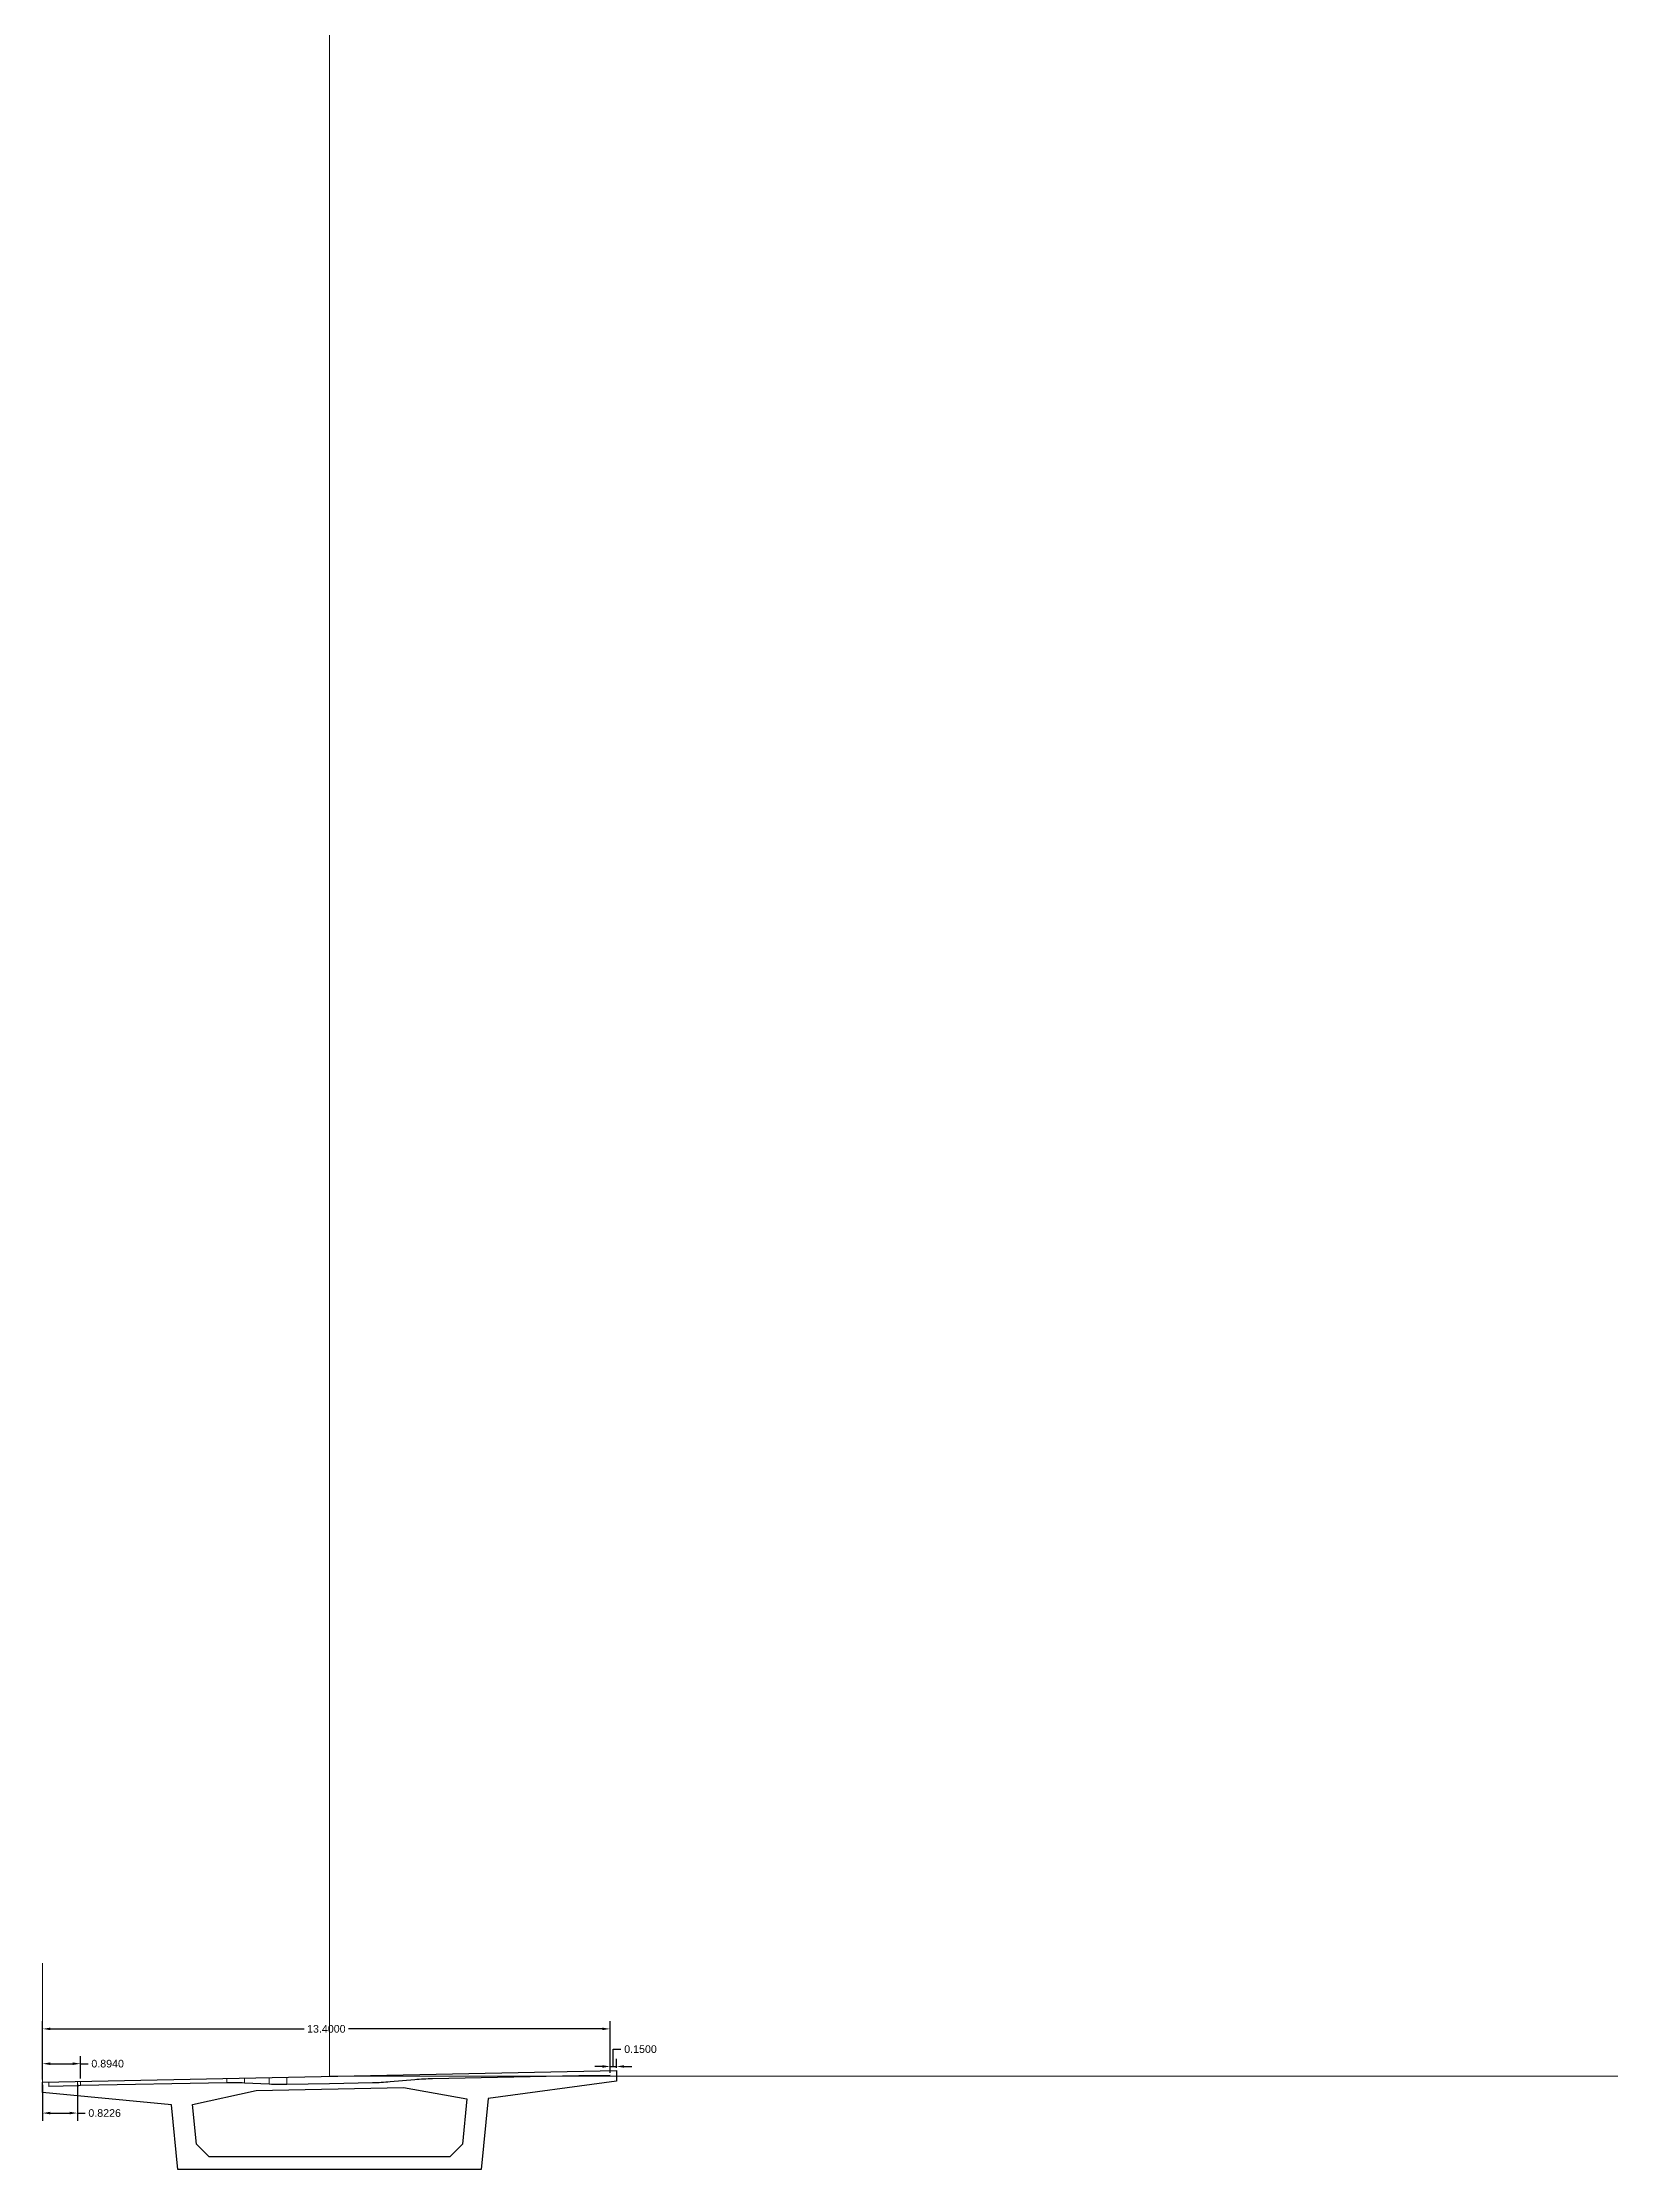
# Model space of a CAD drawing. Header units: metres. Extents: x -7 to 67, y -2 to 98.
# Drawn here: x -6.8 to 30.2, y -2.2 to 48 of the extents above; entities that cross this region are included whole.
import ezdxf

# ---------------------------------------------------------------- set-up
doc = ezdxf.new("R2010")
doc.units = ezdxf.units.M
doc.header["$MEASUREMENT"] = 0
doc.layers.get('0').update_dxf_attribs({"lineweight": 5})
doc.layers.get('DEFPOINTS').update_dxf_attribs({"lineweight": 5})
doc.layers.add('Citec-WorkAssistance', color=60, linetype='Continuous', lineweight=9, plot=False)
doc.layers.add('Dim-ver', color=7, linetype='Continuous', lineweight=5)
for name, color, linetype in [('INPOLY', 1, 'Continuous'), ('OUTPOLY', 4, 'Continuous'), ('PT-TOP-1', 2, 'Continuous')]:
    doc.layers.add(name, color=color, linetype=linetype)
doc.styles.get("Standard").update_dxf_attribs({"font": 'arial.ttf'})
doc.dimstyles.get("Standard").update_dxf_attribs({"dimtxt": 0.18, "dimasz": 0.18, "dimexe": 0.18, "dimexo": 0.0625, "dimgap": 0.09, "dimtad": 0, "dimtih": 1, "dimtoh": 1, "dimdec": 4, "dimzin": 0, "dimdsep": 46, "dimtxsty": 'Standard', "dimcen": 0.09, "dimadec": 0, "dimazin": 0, "dimtfac": 1, "dimtdec": 4, "dimtofl": 0, "dimtmove": 0, "dimatfit": 3, "dimfxl": 1, "dimtolj": 1, "dimtzin": 0, "dimarcsym": 0})

# ---------------------------------------------------------------- blocks, each defined once
blk = doc.blocks.new('*D237')
at = {"layer": 'DEFPOINTS', "color": 0, "transparency": 16777216}
for p in [(6.625, 0.014), (6.775, 0.228), (6.775, 0.132)]:
    blk.add_point(p, dxfattribs=at)
at = {"layer": 'Dim-ver', "color": 0, "lineweight": -2, "transparency": 16777216}
for p, q in [((6.7, 0.228), (6.7, 0.637)), ((6.7, 0.637), (6.88, 0.637)), ((6.445, 0.228), (6.265, 0.228)), ((6.625, 0.076), (6.625, 0.408)), ((6.625, 0.228), (6.775, 0.228)), ((6.775, 0.194), (6.775, 0.408)), ((6.955, 0.228), (7.135, 0.228))]:
    blk.add_line(p, q, dxfattribs=at)
at = {"layer": 'Dim-ver', "color": 0, "transparency": 16777216}
for points in [[(6.445, 0.258), (6.445, 0.198), (6.625, 0.228)], [(6.955, 0.258), (6.955, 0.198), (6.775, 0.228)]]:
    blk.add_solid(points, dxfattribs=at)
at = {"layer": 'Dim-ver', "color": 0, "transparency": 16777216, "insert": (7.343, 0.637), "char_height": 0.18, "attachment_point": 5}
blk.add_mtext('\\A1;0.1500', dxfattribs=at)
blk = doc.blocks.new('*D238')
at = {"layer": 'DEFPOINTS', "color": 0, "transparency": 16777216}
for p in [(6.625, 1.116), (6.625, 0.014), (-6.775, -0.139)]:
    blk.add_point(p, dxfattribs=at)
at = {"layer": 'Dim-ver', "color": 0, "lineweight": -2, "transparency": 16777216}
for p, q in [((-6.775, -0.077), (-6.775, 1.296)), ((-6.595, 1.116), (-0.6, 1.116)), ((6.445, 1.116), (0.45, 1.116)), ((6.625, 0.076), (6.625, 1.296))]:
    blk.add_line(p, q, dxfattribs=at)
at = {"layer": 'Dim-ver', "color": 0, "transparency": 16777216}
for points in [[(-6.595, 1.146), (-6.595, 1.086), (-6.775, 1.116)], [(6.445, 1.146), (6.445, 1.086), (6.625, 1.116)]]:
    blk.add_solid(points, dxfattribs=at)
at = {"layer": 'Dim-ver', "color": 0, "transparency": 16777216, "insert": (-0.075, 1.116), "char_height": 0.18, "attachment_point": 5}
blk.add_mtext('\\A1;13.4000', dxfattribs=at)
blk = doc.blocks.new('*D240')
at = {"layer": 'DEFPOINTS', "color": 0, "transparency": 16777216}
for p in [(-5.881, 0.294), (-6.775, -0.139), (-5.881, -0.121)]:
    blk.add_point(p, dxfattribs=at)
at = {"layer": 'Dim-ver', "color": 0, "lineweight": -2, "transparency": 16777216}
for p, q in [((-6.775, -0.077), (-6.775, 0.474)), ((-6.595, 0.294), (-6.061, 0.294)), ((-5.881, -0.059), (-5.881, 0.474)), ((-5.881, 0.294), (-5.701, 0.294))]:
    blk.add_line(p, q, dxfattribs=at)
at = {"layer": 'Dim-ver', "color": 0, "transparency": 16777216}
for points in [[(-6.595, 0.324), (-6.595, 0.264), (-6.775, 0.294)], [(-6.061, 0.324), (-6.061, 0.264), (-5.881, 0.294)]]:
    blk.add_solid(points, dxfattribs=at)
at = {"layer": 'Dim-ver', "color": 0, "transparency": 16777216, "insert": (-5.238, 0.294), "char_height": 0.18, "attachment_point": 5}
blk.add_mtext('\\A1;0.8940', dxfattribs=at)
blk = doc.blocks.new('*D241')
at = {"layer": 'DEFPOINTS', "color": 0, "transparency": 16777216}
for p in [(-6.775, -0.139), (-5.952, -0.121), (-5.952, -0.872)]:
    blk.add_point(p, dxfattribs=at)
at = {"layer": 'Dim-ver', "color": 0, "lineweight": -2, "transparency": 16777216}
for p, q in [((-6.775, -0.202), (-6.775, -1.052)), ((-5.952, -0.184), (-5.952, -1.052)), ((-6.595, -0.872), (-6.132, -0.872)), ((-5.952, -0.872), (-5.772, -0.872))]:
    blk.add_line(p, q, dxfattribs=at)
at = {"layer": 'Dim-ver', "color": 0, "transparency": 16777216}
for points in [[(-6.595, -0.842), (-6.595, -0.902), (-6.775, -0.872)], [(-6.132, -0.842), (-6.132, -0.902), (-5.952, -0.872)]]:
    blk.add_solid(points, dxfattribs=at)
at = {"layer": 'Dim-ver', "color": 0, "transparency": 16777216, "insert": (-5.309, -0.872), "char_height": 0.18, "attachment_point": 5}
blk.add_mtext('\\A1;0.8226', dxfattribs=at)

msp = doc.modelspace()

# ---------------------------------------------------------------- linework, layer by layer
for p, q in [((-6.775, -0.13935), (-6.775, 2.66616)), ((-6.625, -0.24382), (-6.625, -0.13635)), ((-5.95245, -0.22595), (-5.95245, -0.12289)), ((-5.88104, -0.2243), (-5.88104, -0.12147)), ((-2.42715, -0.15719), (-2.42715, -0.05239)), ((-2.42715, -0.15719), (-2.42715, -0.05239)), ((-2.00797, -0.16369), (-2.00797, -0.044)), ((-1.42575, -0.19309), (-1.42575, -0.03236)), ((-1.00657, -0.19959), (-1.00657, -0.02398))]:
    msp.add_line(p, q)
at = {"layer": 'Citec-WorkAssistance'}
for p, q in [((0, 98.25244), (0, 0)), ((0, 0), (67.25934, 0))]:
    msp.add_line(p, q, dxfattribs=at)
at = {"layer": 'INPOLY'}
msp.add_lwpolyline([(-3.23104, -0.66847), (-1.73104, -0.33852), (1.74399, -0.26902), (3.2444, -0.53496), (3.13751, -1.60385), (2.83751, -1.90385), (-2.83751, -1.90385), (-3.13751, -1.60385)], close=True, dxfattribs=at)
at = {"layer": 'OUTPOLY'}
msp.add_lwpolyline([(-6.775, -0.13935), (6.775, 0.13165), (6.775, -0.1184), (3.74749, -0.5289), (3.58, -2.20385), (-3.58, -2.20385), (-3.73253, -0.6785), (-6.775, -0.38935)], close=True, dxfattribs=at)
at = {"layer": 'PT-TOP-1'}
msp.add_lwpolyline([(6.625, 0.01369), (5.95673, 0.00548, 0.00178569), (5.88531, 0.00435), (2.43142, -0.06277, 0.01747328), (2.01281, -0.08556), (1.43217, -0.13755, -0.01747328), (1.01356, -0.16034), (0.0035, -0.17997), (-1.00657, -0.19959, -0.01747328), (-1.42575, -0.19309), (-2.00797, -0.16369, 0.01747328), (-2.42715, -0.15719), (-5.88104, -0.2243, 0.00178569), (-5.95245, -0.22595), (-6.625, -0.24382)], format="xyb", dxfattribs=at)

# ---------------------------------------------------------------- dimensions: what is measured, and where the dimension line sits
at = {"layer": 'Dim-ver'}
for base, p1, p2, override, picture, middle in [((6.625, 1.11582), (-6.775, -0.13935), (6.625, 0.01369), {"dimfxl": 5, "dimfxlon": 1, "dimarcsym": 1}, '*D238', (-0.075, 1.11582)), ((6.775, 0.2282), (6.625, 0.01369), (6.775, 0.13165), {"dimtmove": 1, "dimfxl": 5, "dimfxlon": 1, "dimarcsym": 1}, '*D237', (6.97, 0.637)), ((-5.88104, 0.29364), (-6.775, -0.13935), (-5.88104, -0.12147), {"dimfxl": 5, "dimfxlon": 1, "dimarcsym": 1}, '*D240', (-5.23772, 0.29364)), ((-5.952447, -0.872303), (-6.775, -0.139345), (-5.952447, -0.121466), {"dimfxl": 5, "dimfxlon": 1, "dimarcsym": 1}, '*D241', (-5.308879, -0.872303))]:
    dim = msp.add_linear_dim(base=base, p1=p1, p2=p2, dimstyle='Standard', override=override, dxfattribs=at)
    dim.commit()
    dim.dimension.update_dxf_attribs({"geometry": picture, "text_midpoint": middle})

doc.saveas('drawing.dxf')
